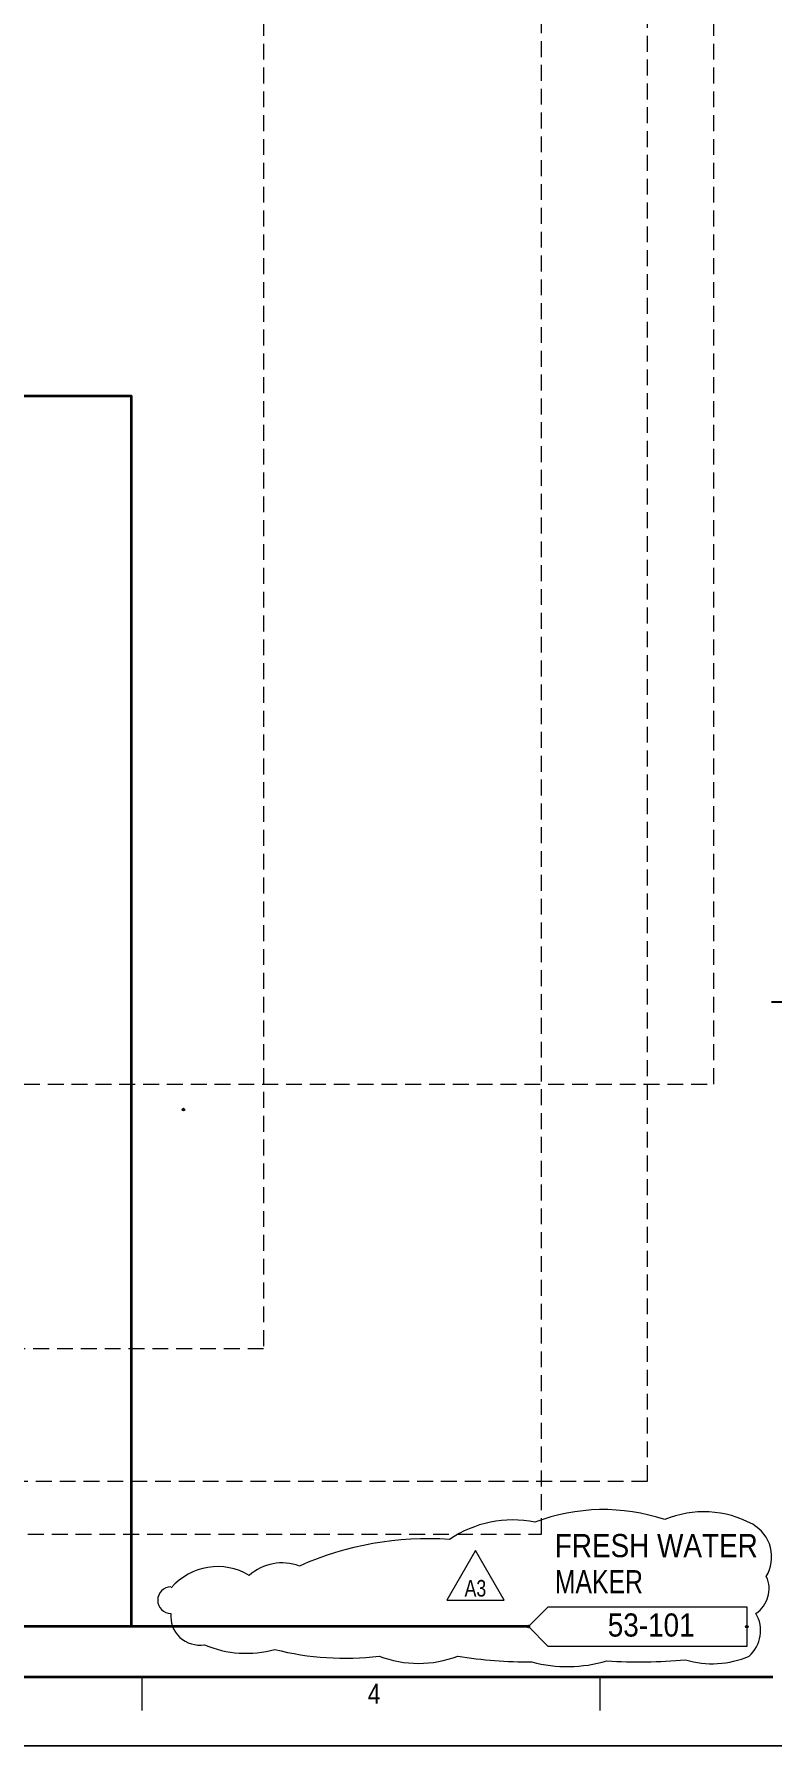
# Model space of a CAD drawing. Header units: millimetres. Extents: x 0 to 841, y 0 to 594.
# Drawn here: x 537.3 to 648.8, y 0 to 258.6 of the extents above; entities that cross this region are included whole.
import ezdxf
from ezdxf.enums import TextEntityAlignment as Align

# ---------------------------------------------------------------- set-up
doc = ezdxf.new("R2010")
doc.units = ezdxf.units.MM
doc.header["$LTSCALE"] = 0.8
doc.header["$PDMODE"] = 32
doc.header["$PDSIZE"] = 0.4
doc.linetypes.add('MEDIUM_DASHED', pattern=[4.5, 3, -1.5])
for name, color, linetype, lineweight in [('1', 7, 'Continuous', 13), ('12', 7, 'Continuous', 13), ('40', 7, 'Continuous', 35), ('43', 7, 'Continuous', 13), ('46', 7, 'MEDIUM_DASHED', 13), ('50', 7, 'Continuous', 13), ('51', 7, 'Continuous', 13), ('9', 7, 'Continuous', 13)]:
    doc.layers.add(name, color=color, linetype=linetype, lineweight=lineweight)
doc.layers.add('36', color=7, linetype='Continuous')

msp = doc.modelspace()

# ---------------------------------------------------------------- linework, layer by layer
at = {"layer": '1', "lineweight": 25}
msp.add_line((648.7228, 112.4181), (829.2756, 112.4181), dxfattribs=at)
at = {"layer": '1', "lineweight": 35}
msp.add_line((648.9504, 10.3819), (10.3331, 10.3819), dxfattribs=at)
at = {"layer": '1'}
for p, q in [((553.6134, 10.3819), (553.6134, 5.348)), ((622.7764, 10.3724), (622.7764, 5.348))]:
    msp.add_line(p, q, dxfattribs=at)
msp.add_point((559.8827, 96.1339), dxfattribs=at)
at = {"layer": '12'}
msp.add_lwpolyline([(0, 594), (841, 594), (841, 0), (0, 0)], close=True, dxfattribs=at)
at = {"layer": '40'}
msp.add_line((612, 18), (76.5, 18), dxfattribs=at)
msp.add_lwpolyline([(426, 204), (552, 204), (552, 18)], dxfattribs=at)
at = {"layer": '43'}
msp.add_lwpolyline([(645, 15), (615, 15), (612, 18), (615, 21), (645, 21)], close=True, dxfattribs=at)
for p in [(612, 18), (645, 18)]:
    msp.add_point(p, dxfattribs=at)
at = {"layer": '46'}
for points in [[(453, 100), (640, 100), (640, 560), (285, 560), (285, 502), (285.8, 505), (285, 504.2), (284.2, 505), (285, 502)], [(180, 248), (180, 32), (614, 32), (614, 448), (613.2, 445), (614, 445.8), (614.8, 445), (614, 448)], [(210, 226), (210, 40), (630, 40), (630, 418), (629.2, 415), (630, 415.8), (630.8, 415), (630, 418)], [(572, 358), (572, 60), (92, 60), (95, 59.2), (94.2, 60), (95, 60.8), (92, 60)]]:
    msp.add_lwpolyline(points, dxfattribs=at)
at = {"layer": '50'}
msp.add_lwpolyline([(604.0008, 29.4992), (599.6709, 21.9992), (608.3307, 21.9992)], close=True, dxfattribs=at)
at = {"layer": '51'}
for centre, radius, start, end in [((609.6063, 17.219), 16.9031, 78.445, 124.3092), ((623.3429, 6.7022), 28.9883, 71.38041, 110.92031), ((638.5135, 19.9522), 15.4022, 61.31897, 112.58428), ((596.8239, -16.4762), 47.7683, 86.09296, 113.99109), ((643.0664, 28.5233), 5.6989, 329.02856, 60.11987), ((565.0652, 17.7517), 9.3147, 59.14444, 139.03611), ((574.7914, 20.2202), 7.4195, 69.40241, 131.8369), ((558, 22), 2, 90, 270), ((643.9244, 23.7082), 4.4464, 303.49072, 25.04527), ((562.3354, 19.5698), 4.3567, 174.3327, 279.71869), ((641.9287, 17.3959), 5.1553, 311.64299, 30.34), ((569.384, 29.8935), 15.9229, 246.64165, 285.7302), ((584.2831, 55.7218), 42.4936, 255.57966, 276.98236), ((595.3937, 29.1429), 16.694, 249.1386, 290.86139), ((611.9763, 78.2642), 65.5892, 260.66617, 270.47471), ((628.8116, 87.7768), 75.1057, 266.21853, 275.29915), ((639.7954, 26.4391), 14.0429, 253.24872, 293.319), ((617.9126, 32.6583), 20.6961, 254.89588, 286.69557)]:
    msp.add_arc(centre, radius, start, end, dxfattribs=at)
at = {"layer": '9'}
msp.add_lwpolyline([(0, 0), (841, 0), (841, 594), (0, 594)], close=True, dxfattribs=at)

# ---------------------------------------------------------------- texts
at = {"layer": '1', "width": 0.85}
msp.add_text('4', height=3.02, dxfattribs=at).set_placement((588.7012, 6.3543), align=Align.CENTER)
at = {"layer": '36'}
for s, width, p in [('FRESH WATER', 0.9, (616, 28.5)), ('MAKER', 0.8, (616, 23.0402)), ('53-101', 0.9, (624, 16.5))]:
    msp.add_text(s, height=3.5, dxfattribs=dict(at, width=width)).set_placement(p)
at = {"layer": '50', "width": 0.8}
msp.add_text('A3', height=2.5, dxfattribs=at).set_placement((604.0008, 22.5543), align=Align.CENTER)

doc.saveas('drawing.dxf')
